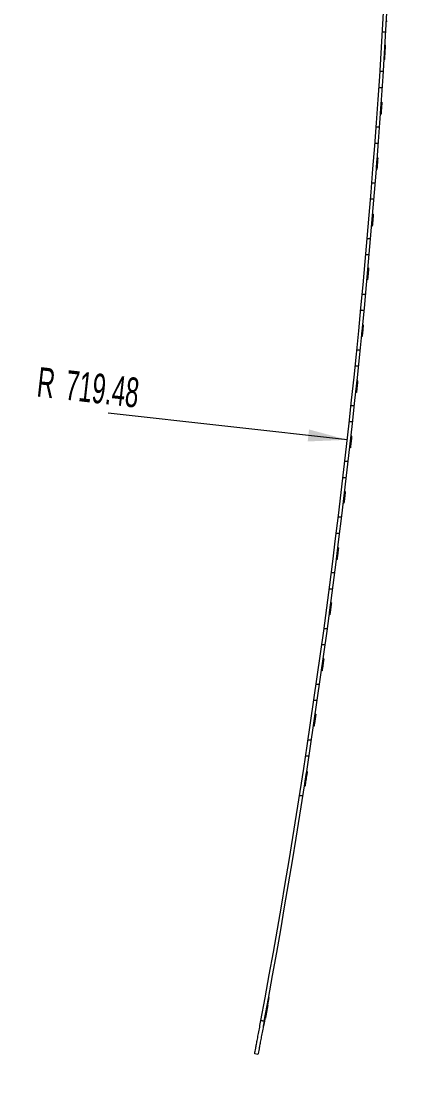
# Model space of a CAD drawing. Header units: millimetres. Extents: x -565 to 210, y 0 to 297.
# Drawn here: x 121.3 to 155.2, y 105.8 to 200.9 of the extents above; entities that cross this region are included whole.
import ezdxf

# ---------------------------------------------------------------- set-up
doc = ezdxf.new("R2010")
doc.units = ezdxf.units.MM
doc.linetypes.add('HIDDEN', pattern=[1.905, 1.27, -0.635])
doc.styles.add('SLDTEXTSTYLE2', font='TXT', dxfattribs={"width": 0.605})
doc.dimstyles.new('SLDDIMSTYLE3', dxfattribs={"dimtxt": 2.568319, "dimasz": 3.5, "dimexe": 0, "dimexo": 0.0625, "dimgap": 0.64208, "dimtad": 2, "dimrnd": 1e-09, "dimzin": 12, "dimdsep": 46, "dimtxsty": 'SLDTEXTSTYLE2', "dimblk1": 'NONE', "dimblk2": 'NONE', "dimsah": 1, "dimcen": 0.09, "dimadec": 0, "dimazin": 0, "dimtfac": 1, "dimtofl": 0, "dimtmove": 0, "dimatfit": 3, "dimldrblk": 'NONE', "dimfxl": 1, "dimtolj": 1, "dimtzin": 12, "dimarcsym": 0})

# ---------------------------------------------------------------- blocks, each defined once
blk = doc.blocks.new('*D23')
at = {"color": 7, "linetype": 'Continuous', "lineweight": 0, "attachment_point": 1, "rotation": 353.61303, "style": 'SLDTEXTSTYLE2'}
for s, insert, char_height in [('R', (122.903, 170.12), 2.646), ('719.48', (125.434, 169.837), 2.6458)]:
    blk.add_mtext(s, dxfattribs=dict(at, insert=insert, char_height=char_height))
blk = doc.blocks.new('_NONE')

msp = doc.modelspace()

# ---------------------------------------------------------------- linework, layer by layer
at = {"color": 7, "linetype": 'Continuous', "lineweight": 15}
for p, q in [((153.958, 200.933), (153.908, 200.933)), ((153.749, 197.542), (153.699, 197.542)), ((153.45, 193.109), (153.4, 193.109)), ((153.458, 193.223), (153.408, 193.223)), ((153.474, 193.445), (153.424, 193.445)), ((153.419, 192.672), (153.369, 192.672)), ((153.446, 193.041), (153.395, 193.041)), ((153.111, 188.493), (153.06, 188.493)), ((153.051, 187.721), (153.001, 187.721)), ((153.079, 188.09), (153.029, 188.09)), ((153.085, 188.157), (153.034, 188.157)), ((153.093, 188.271), (153.043, 188.271)), ((152.64, 182.675), (152.589, 182.675)), ((152.671, 183.044), (152.621, 183.044)), ((152.677, 183.111), (152.626, 183.111)), ((152.686, 183.225), (152.636, 183.225)), ((152.705, 183.447), (152.655, 183.447)), ((152.217, 177.894), (152.167, 177.894)), ((152.251, 178.262), (152.201, 178.262)), ((152.257, 178.33), (152.207, 178.33)), ((152.267, 178.444), (152.217, 178.444)), ((152.287, 178.666), (152.237, 178.666)), ((151.77, 173.195), (151.72, 173.195)), ((151.777, 173.262), (151.727, 173.262)), ((151.788, 173.376), (151.738, 173.376)), ((151.81, 173.598), (151.76, 173.598)), ((151.734, 172.826), (151.684, 172.826)), ((151.283, 168.399), (151.232, 168.399)), ((151.306, 168.621), (151.256, 168.621)), ((151.224, 167.849), (151.174, 167.849)), ((151.263, 168.218), (151.213, 168.218)), ((151.271, 168.285), (151.22, 168.285)), ((150.77, 163.67), (150.719, 163.67)), ((150.683, 162.898), (150.633, 162.898)), ((150.724, 163.267), (150.674, 163.267)), ((150.732, 163.335), (150.682, 163.335)), ((150.745, 163.448), (150.694, 163.448)), ((150.108, 157.956), (150.057, 157.956)), ((150.152, 158.325), (150.101, 158.325)), ((150.16, 158.392), (150.109, 158.392)), ((150.173, 158.506), (150.123, 158.506)), ((150.2, 158.728), (150.149, 158.728)), ((149.535, 153.305), (149.484, 153.305)), ((149.543, 153.373), (149.493, 153.373)), ((149.558, 153.487), (149.507, 153.487)), ((149.586, 153.709), (149.535, 153.709)), ((149.488, 152.937), (149.437, 152.937)), ((148.895, 148.383), (148.844, 148.383)), ((148.904, 148.45), (148.853, 148.45)), ((148.919, 148.564), (148.868, 148.564)), ((148.948, 148.786), (148.898, 148.786)), ((148.845, 148.014), (148.795, 148.014)), ((148.267, 143.792), (148.216, 143.792)), ((148.158, 143.02), (148.107, 143.02)), ((148.21, 143.389), (148.159, 143.389)), ((148.219, 143.456), (148.169, 143.456)), ((148.235, 143.57), (148.185, 143.57)), ((147.557, 138.854), (147.507, 138.854)), ((147.443, 138.082), (147.393, 138.082)), ((147.498, 138.451), (147.447, 138.451)), ((147.508, 138.518), (147.457, 138.518)), ((147.525, 138.632), (147.474, 138.632)), ((146.63, 132.737), (146.716, 133.291)), ((146.727, 133.362), (146.677, 133.362)), ((146.628, 132.72), (146.577, 132.72)), ((143.432, 113.88), (143.382, 113.88)), ((143.438, 113.913), (143.388, 113.913)), ((142.695, 111.816), (142.99, 111.76)), ((142.951, 111.279), (142.9, 111.279)), ((142.957, 111.312), (142.906, 111.312)), ((142.434, 108.812), (142.139, 108.868))]:
    msp.add_line(p, q, dxfattribs=at)
at = {"color": 7, "linetype": 'HIDDEN', "lineweight": 0}
for p, q in [((153.85, 199.985), (153.549, 199.985)), ((153.83, 198.826), (153.78, 198.826)), ((153.769, 197.867), (153.719, 197.867)), ((153.809, 198.5), (153.759, 198.5)), ((153.329, 196.485), (153.63, 196.485)), ((153.53, 195.017), (153.23, 195.017)), ((153.451, 193.12), (153.401, 193.12)), ((153.457, 193.198), (153.406, 193.198)), ((153.456, 193.186), (153.406, 193.186)), ((153.456, 193.184), (153.406, 193.184)), ((153.457, 193.199), (153.407, 193.199)), ((153.459, 193.226), (153.408, 193.226)), ((153.466, 193.335), (153.416, 193.335)), ((153.468, 193.364), (153.418, 193.364)), ((153.47, 193.39), (153.42, 193.39)), ((153.471, 193.405), (153.421, 193.405)), ((153.472, 193.423), (153.422, 193.423)), ((153.475, 193.454), (153.424, 193.454)), ((153.475, 193.456), (153.425, 193.456)), ((153.477, 193.486), (153.427, 193.486)), ((153.484, 193.594), (153.434, 193.594)), ((153.485, 193.608), (153.435, 193.608)), ((153.493, 193.713), (153.442, 193.713)), ((153.494, 193.726), (153.443, 193.726)), ((153.42, 192.686), (153.37, 192.686)), ((153.428, 192.791), (153.378, 192.791)), ((153.429, 192.804), (153.379, 192.804)), ((153.441, 192.97), (153.39, 192.97)), ((153.441, 192.977), (153.391, 192.977)), ((153.443, 193.002), (153.393, 193.002)), ((152.986, 191.517), (153.287, 191.517)), ((153.177, 190.049), (152.876, 190.049)), ((153.098, 188.327), (153.048, 188.327)), ((153.099, 188.339), (153.049, 188.339)), ((153.102, 188.383), (153.052, 188.383)), ((153.104, 188.412), (153.054, 188.412)), ((153.109, 188.472), (153.059, 188.472)), ((153.11, 188.482), (153.06, 188.482)), ((153.111, 188.505), (153.061, 188.505)), ((153.111, 188.503), (153.061, 188.503)), ((153.111, 188.495), (153.061, 188.495)), ((153.114, 188.535), (153.064, 188.535)), ((153.122, 188.643), (153.072, 188.643)), ((153.123, 188.656), (153.073, 188.656)), ((153.131, 188.762), (153.081, 188.762)), ((153.132, 188.775), (153.082, 188.775)), ((153.052, 187.734), (153.002, 187.734)), ((153.06, 187.84), (153.01, 187.84)), ((153.061, 187.858), (153.011, 187.858)), ((153.061, 187.853), (153.011, 187.853)), ((153.074, 188.026), (153.024, 188.026)), ((153.074, 188.019), (153.024, 188.019)), ((153.075, 188.031), (153.025, 188.031)), ((153.075, 188.028), (153.025, 188.028)), ((153.089, 188.208), (153.038, 188.208)), ((153.091, 188.234), (153.04, 188.234)), ((153.09, 188.233), (153.04, 188.233)), ((153.092, 188.247), (153.041, 188.247)), ((153.091, 188.246), (153.041, 188.246)), ((153.094, 188.274), (153.044, 188.274)), ((152.608, 186.549), (152.909, 186.549)), ((152.788, 185.081), (152.487, 185.081)), ((152.717, 183.597), (152.667, 183.597)), ((152.719, 183.61), (152.668, 183.61)), ((152.727, 183.715), (152.677, 183.715)), ((152.728, 183.729), (152.678, 183.729)), ((152.641, 182.688), (152.591, 182.688)), ((152.648, 182.78), (152.598, 182.78)), ((152.65, 182.794), (152.6, 182.794)), ((152.651, 182.807), (152.601, 182.807)), ((152.652, 182.82), (152.602, 182.82)), ((152.665, 182.98), (152.615, 182.98)), ((152.665, 182.973), (152.615, 182.973)), ((152.668, 183.004), (152.617, 183.004)), ((152.668, 183.01), (152.618, 183.01)), ((152.673, 183.072), (152.623, 183.072)), ((152.678, 183.123), (152.627, 183.123)), ((152.683, 183.188), (152.633, 183.188)), ((152.683, 183.187), (152.633, 183.187)), ((152.684, 183.201), (152.634, 183.201)), ((152.684, 183.2), (152.634, 183.2)), ((152.686, 183.228), (152.636, 183.228)), ((152.698, 183.366), (152.648, 183.366)), ((152.7, 183.393), (152.65, 183.393)), ((152.701, 183.407), (152.651, 183.407)), ((152.702, 183.413), (152.652, 183.413)), ((152.704, 183.432), (152.653, 183.432)), ((152.703, 183.431), (152.653, 183.431)), ((152.703, 183.426), (152.653, 183.426)), ((152.706, 183.457), (152.655, 183.457)), ((152.703, 183.431), (152.698, 183.367)), ((152.195, 181.581), (152.496, 181.581)), ((152.365, 180.113), (152.064, 180.113)), ((152.301, 178.816), (152.251, 178.816)), ((152.302, 178.829), (152.252, 178.829)), ((152.312, 178.934), (152.262, 178.934)), ((152.313, 178.947), (152.263, 178.947)), ((152.218, 177.907), (152.168, 177.907)), ((152.227, 177.998), (152.176, 177.998)), ((152.228, 178.012), (152.178, 178.012)), ((152.23, 178.03), (152.179, 178.03)), ((152.229, 178.025), (152.179, 178.025)), ((152.23, 178.039), (152.18, 178.039)), ((152.244, 178.191), (152.194, 178.191)), ((152.245, 178.203), (152.195, 178.203)), ((152.245, 178.201), (152.195, 178.201)), ((152.245, 178.198), (152.195, 178.198)), ((152.248, 178.229), (152.198, 178.229)), ((152.253, 178.291), (152.203, 178.291)), ((152.262, 178.381), (152.211, 178.381)), ((152.264, 178.407), (152.214, 178.407)), ((152.264, 178.405), (152.214, 178.405)), ((152.265, 178.42), (152.215, 178.42)), ((152.265, 178.419), (152.215, 178.419)), ((152.268, 178.447), (152.217, 178.447)), ((152.272, 178.5), (152.222, 178.5)), ((152.273, 178.512), (152.223, 178.512)), ((152.28, 178.585), (152.23, 178.585)), ((152.284, 178.631), (152.234, 178.631)), ((152.286, 178.644), (152.235, 178.644)), ((152.286, 178.655), (152.236, 178.655)), ((152.286, 178.651), (152.236, 178.651)), ((152.286, 178.649), (152.236, 178.649)), ((152.288, 178.668), (152.237, 178.668)), ((152.288, 178.675), (152.238, 178.675)), ((152.286, 178.649), (152.28, 178.586)), ((151.747, 176.613), (152.049, 176.613)), ((151.907, 175.144), (151.606, 175.144)), ((151.763, 173.116), (151.712, 173.116)), ((151.763, 173.124), (151.713, 173.124)), ((151.764, 173.131), (151.714, 173.131)), ((151.764, 173.129), (151.714, 173.129)), ((151.767, 173.155), (151.716, 173.155)), ((151.766, 173.149), (151.716, 173.149)), ((151.766, 173.148), (151.716, 173.148)), ((151.778, 173.274), (151.728, 173.274)), ((151.783, 173.326), (151.733, 173.326)), ((151.785, 173.339), (151.734, 173.339)), ((151.784, 173.338), (151.734, 173.338)), ((151.785, 173.34), (151.735, 173.34)), ((151.786, 173.352), (151.736, 173.352)), ((151.786, 173.351), (151.736, 173.351)), ((151.789, 173.379), (151.738, 173.379)), ((151.791, 173.402), (151.74, 173.402)), ((151.795, 173.445), (151.745, 173.445)), ((151.795, 173.444), (151.745, 173.444)), ((151.802, 173.517), (151.752, 173.517)), ((151.805, 173.544), (151.754, 173.544)), ((151.806, 173.558), (151.756, 173.558)), ((151.808, 173.577), (151.758, 173.577)), ((151.809, 173.59), (151.759, 173.59)), ((151.811, 173.605), (151.76, 173.605)), ((151.81, 173.603), (151.76, 173.603)), ((151.81, 173.601), (151.76, 173.601)), ((151.811, 173.608), (151.761, 173.608)), ((151.825, 173.748), (151.774, 173.748)), ((151.826, 173.761), (151.776, 173.761)), ((151.836, 173.866), (151.786, 173.866)), ((151.837, 173.88), (151.787, 173.88)), ((151.735, 172.839), (151.685, 172.839)), ((151.746, 172.945), (151.696, 172.945)), ((151.747, 172.958), (151.697, 172.958)), ((151.265, 171.644), (151.566, 171.644)), ((151.415, 170.176), (151.113, 170.176)), ((151.276, 168.336), (151.226, 168.336)), ((151.277, 168.349), (151.227, 168.349)), ((151.279, 168.363), (151.228, 168.363)), ((151.279, 168.362), (151.228, 168.362)), ((151.278, 168.36), (151.228, 168.36)), ((151.28, 168.375), (151.23, 168.375)), ((151.28, 168.374), (151.23, 168.374)), ((151.283, 168.402), (151.233, 168.402)), ((151.285, 168.424), (151.235, 168.424)), ((151.288, 168.455), (151.238, 168.455)), ((151.29, 168.468), (151.239, 168.468)), ((151.29, 168.467), (151.239, 168.467)), ((151.29, 168.466), (151.239, 168.466)), ((151.297, 168.54), (151.247, 168.54)), ((151.304, 168.599), (151.253, 168.599)), ((151.305, 168.61), (151.254, 168.61)), ((151.305, 168.613), (151.255, 168.613)), ((151.307, 168.628), (151.256, 168.628)), ((151.306, 168.626), (151.256, 168.626)), ((151.306, 168.624), (151.256, 168.624)), ((151.306, 168.623), (151.256, 168.623)), ((151.307, 168.631), (151.257, 168.631)), ((151.321, 168.771), (151.271, 168.771)), ((151.323, 168.784), (151.273, 168.784)), ((151.334, 168.889), (151.284, 168.889)), ((151.335, 168.902), (151.285, 168.902)), ((151.226, 167.862), (151.176, 167.862)), ((151.237, 167.967), (151.187, 167.967)), ((151.238, 167.98), (151.188, 167.98)), ((151.239, 167.985), (151.189, 167.985)), ((151.255, 168.138), (151.205, 168.138)), ((151.257, 168.154), (151.206, 168.154)), ((151.256, 168.152), (151.206, 168.152)), ((151.256, 168.147), (151.206, 168.147)), ((151.257, 168.158), (151.207, 168.158)), ((151.257, 168.156), (151.207, 168.156)), ((151.259, 168.172), (151.208, 168.172)), ((151.259, 168.171), (151.208, 168.171)), ((150.748, 166.676), (151.05, 166.676)), ((150.887, 165.208), (150.585, 165.208)), ((150.761, 163.589), (150.71, 163.589)), ((150.764, 163.616), (150.713, 163.616)), ((150.765, 163.63), (150.715, 163.63)), ((150.767, 163.649), (150.717, 163.649)), ((150.769, 163.663), (150.719, 163.663)), ((150.771, 163.68), (150.72, 163.68)), ((150.786, 163.82), (150.736, 163.82)), ((150.788, 163.833), (150.738, 163.833)), ((150.798, 163.925), (150.748, 163.925)), ((150.8, 163.939), (150.749, 163.939)), ((150.801, 163.952), (150.751, 163.952)), ((150.684, 162.911), (150.634, 162.911)), ((150.696, 163.017), (150.646, 163.017)), ((150.698, 163.03), (150.647, 163.03)), ((150.713, 163.162), (150.662, 163.162)), ((150.716, 163.196), (150.666, 163.196)), ((150.717, 163.203), (150.667, 163.203)), ((150.72, 163.227), (150.67, 163.227)), ((150.727, 163.293), (150.677, 163.293)), ((150.733, 163.346), (150.683, 163.346)), ((150.741, 163.411), (150.69, 163.411)), ((150.74, 163.41), (150.69, 163.41)), ((150.742, 163.424), (150.692, 163.424)), ((150.742, 163.423), (150.692, 163.423)), ((150.745, 163.451), (150.695, 163.451)), ((150.196, 161.708), (150.498, 161.708)), ((150.325, 160.24), (150.023, 160.24)), ((150.218, 158.878), (150.167, 158.878)), ((150.219, 158.891), (150.169, 158.891)), ((150.23, 158.983), (150.18, 158.983)), ((150.232, 158.996), (150.181, 158.996)), ((150.233, 159.009), (150.183, 159.009)), ((150.109, 157.969), (150.059, 157.969)), ((150.122, 158.074), (150.071, 158.074)), ((150.123, 158.087), (150.073, 158.087)), ((150.124, 158.092), (150.074, 158.092)), ((150.139, 158.219), (150.089, 158.219)), ((150.143, 158.254), (150.093, 158.254)), ((150.145, 158.265), (150.094, 158.265)), ((150.144, 158.263), (150.094, 158.263)), ((150.144, 158.261), (150.094, 158.261)), ((150.155, 158.351), (150.104, 158.351)), ((150.166, 158.443), (150.115, 158.443)), ((150.169, 158.467), (150.118, 158.467)), ((150.169, 158.469), (150.119, 158.469)), ((150.17, 158.482), (150.12, 158.482)), ((150.17, 158.481), (150.12, 158.481)), ((150.174, 158.509), (150.123, 158.509)), ((150.18, 158.562), (150.13, 158.562)), ((150.181, 158.574), (150.131, 158.574)), ((150.19, 158.647), (150.14, 158.647)), ((150.197, 158.706), (150.147, 158.706)), ((150.198, 158.717), (150.148, 158.717)), ((150.199, 158.721), (150.149, 158.721)), ((150.2, 158.73), (150.15, 158.73)), ((150.201, 158.738), (150.151, 158.738)), ((149.609, 156.74), (149.911, 156.74)), ((149.727, 155.272), (149.425, 155.272)), ((149.525, 153.226), (149.474, 153.226)), ((149.526, 153.234), (149.475, 153.234)), ((149.526, 153.241), (149.476, 153.241)), ((149.526, 153.24), (149.476, 153.24)), ((149.53, 153.266), (149.479, 153.266)), ((149.533, 153.294), (149.483, 153.294)), ((149.534, 153.302), (149.484, 153.302)), ((149.545, 153.384), (149.494, 153.384)), ((149.55, 153.424), (149.499, 153.424)), ((149.551, 153.437), (149.501, 153.437)), ((149.553, 153.45), (149.502, 153.45)), ((149.553, 153.448), (149.502, 153.448)), ((149.554, 153.463), (149.504, 153.463)), ((149.554, 153.462), (149.504, 153.462)), ((149.558, 153.49), (149.507, 153.49)), ((149.561, 153.516), (149.511, 153.516)), ((149.568, 153.566), (149.517, 153.566)), ((149.575, 153.628), (149.525, 153.628)), ((149.576, 153.635), (149.526, 153.635)), ((149.579, 153.654), (149.528, 153.654)), ((149.58, 153.669), (149.53, 153.669)), ((149.583, 153.687), (149.532, 153.687)), ((149.587, 153.718), (149.536, 153.718)), ((149.601, 153.832), (149.551, 153.832)), ((149.604, 153.859), (149.554, 153.859)), ((149.606, 153.872), (149.556, 153.872)), ((149.618, 153.964), (149.567, 153.964)), ((149.619, 153.977), (149.569, 153.977)), ((149.621, 153.99), (149.571, 153.99)), ((149.49, 152.95), (149.439, 152.95)), ((149.503, 153.055), (149.452, 153.055)), ((149.504, 153.061), (149.453, 153.061)), ((149.505, 153.068), (149.454, 153.068)), ((148.987, 151.772), (149.289, 151.772)), ((149.095, 150.304), (148.793, 150.304)), ((148.893, 148.372), (148.843, 148.372)), ((148.894, 148.379), (148.844, 148.379)), ((148.91, 148.501), (148.86, 148.501)), ((148.912, 148.514), (148.862, 148.514)), ((148.914, 148.527), (148.863, 148.527)), ((148.914, 148.525), (148.863, 148.525)), ((148.916, 148.54), (148.865, 148.54)), ((148.915, 148.539), (148.865, 148.539)), ((148.919, 148.567), (148.869, 148.567)), ((148.923, 148.593), (148.872, 148.593)), ((148.926, 148.62), (148.876, 148.62)), ((148.928, 148.632), (148.877, 148.632)), ((148.929, 148.643), (148.879, 148.643)), ((148.937, 148.705), (148.887, 148.705)), ((148.938, 148.712), (148.888, 148.712)), ((148.945, 148.765), (148.895, 148.765)), ((148.947, 148.775), (148.896, 148.775)), ((148.949, 148.788), (148.898, 148.788)), ((148.95, 148.796), (148.899, 148.796)), ((148.965, 148.909), (148.914, 148.909)), ((148.968, 148.936), (148.918, 148.936)), ((148.97, 148.949), (148.919, 148.949)), ((148.982, 149.041), (148.932, 149.041)), ((148.984, 149.054), (148.933, 149.054)), ((148.986, 149.068), (148.935, 149.068)), ((148.847, 148.027), (148.797, 148.027)), ((148.862, 148.139), (148.811, 148.139)), ((148.861, 148.132), (148.811, 148.132)), ((148.863, 148.146), (148.812, 148.146)), ((148.863, 148.151), (148.813, 148.151)), ((148.884, 148.304), (148.834, 148.304)), ((148.886, 148.317), (148.835, 148.317)), ((148.885, 148.312), (148.835, 148.312)), ((148.887, 148.323), (148.836, 148.323)), ((148.886, 148.321), (148.836, 148.321)), ((148.886, 148.319), (148.836, 148.319)), ((148.329, 146.804), (148.632, 146.804)), ((148.428, 145.336), (148.125, 145.336)), ((148.254, 143.705), (148.204, 143.705)), ((148.255, 143.711), (148.205, 143.711)), ((148.259, 143.738), (148.208, 143.738)), ((148.261, 143.752), (148.21, 143.752)), ((148.263, 143.771), (148.213, 143.771)), ((148.265, 143.784), (148.215, 143.784)), ((148.268, 143.802), (148.217, 143.802)), ((148.267, 143.797), (148.217, 143.797)), ((148.28, 143.889), (148.23, 143.889)), ((148.283, 143.911), (148.233, 143.911)), ((148.288, 143.944), (148.237, 143.944)), ((148.287, 143.942), (148.237, 143.942)), ((148.289, 143.955), (148.239, 143.955)), ((148.304, 144.06), (148.254, 144.06)), ((148.306, 144.073), (148.255, 144.073)), ((148.16, 143.033), (148.109, 143.033)), ((148.175, 143.138), (148.124, 143.138)), ((148.176, 143.151), (148.126, 143.151)), ((148.2, 143.318), (148.149, 143.318)), ((148.201, 143.325), (148.15, 143.325)), ((148.204, 143.349), (148.154, 143.349)), ((148.207, 143.367), (148.156, 143.367)), ((148.208, 143.374), (148.157, 143.374)), ((148.207, 143.371), (148.157, 143.371)), ((148.221, 143.468), (148.17, 143.468)), ((148.227, 143.514), (148.177, 143.514)), ((148.23, 143.531), (148.179, 143.531)), ((148.23, 143.533), (148.18, 143.533)), ((148.232, 143.545), (148.181, 143.545)), ((148.232, 143.546), (148.182, 143.546)), ((148.236, 143.573), (148.185, 143.573)), ((148.235, 143.569), (148.185, 143.569)), ((148.238, 143.586), (148.187, 143.586)), ((147.637, 141.836), (147.94, 141.836)), ((147.725, 140.368), (147.422, 140.368)), ((147.558, 138.856), (147.507, 138.856)), ((147.559, 138.864), (147.508, 138.864)), ((147.558, 138.859), (147.508, 138.859)), ((147.572, 138.951), (147.521, 138.951)), ((147.575, 138.973), (147.524, 138.973)), ((147.58, 139.006), (147.529, 139.006)), ((147.579, 139.004), (147.529, 139.004)), ((147.581, 139.017), (147.531, 139.017)), ((147.597, 139.122), (147.546, 139.122)), ((147.599, 139.136), (147.548, 139.136)), ((147.445, 138.095), (147.395, 138.095)), ((147.461, 138.2), (147.41, 138.2)), ((147.463, 138.214), (147.412, 138.214)), ((147.464, 138.219), (147.413, 138.219)), ((147.487, 138.38), (147.437, 138.38)), ((147.489, 138.389), (147.438, 138.389)), ((147.488, 138.387), (147.438, 138.387)), ((147.489, 138.391), (147.439, 138.391)), ((147.495, 138.429), (147.444, 138.429)), ((147.496, 138.436), (147.445, 138.436)), ((147.495, 138.433), (147.445, 138.433)), ((147.515, 138.569), (147.465, 138.569)), ((147.516, 138.576), (147.466, 138.576)), ((147.519, 138.594), (147.468, 138.594)), ((147.519, 138.595), (147.469, 138.595)), ((147.521, 138.607), (147.47, 138.607)), ((147.521, 138.608), (147.471, 138.608)), ((147.525, 138.631), (147.474, 138.631)), ((147.525, 138.635), (147.475, 138.635)), ((147.527, 138.648), (147.476, 138.648)), ((147.533, 138.688), (147.482, 138.688)), ((147.535, 138.7), (147.484, 138.7)), ((147.544, 138.767), (147.494, 138.767)), ((147.545, 138.773), (147.495, 138.773)), ((147.554, 138.833), (147.504, 138.833)), ((147.556, 138.843), (147.505, 138.843)), ((147.556, 138.846), (147.506, 138.846)), ((146.909, 136.868), (147.213, 136.868)), ((146.986, 135.4), (146.683, 135.4)), ((146.727, 133.36), (146.677, 133.36)), ((146.73, 133.378), (146.679, 133.378)), ((146.73, 133.377), (146.679, 133.377)), ((146.806, 133.873), (146.756, 133.873)), ((146.809, 133.889), (146.758, 133.889)), ((146.829, 134.021), (146.779, 134.021)), ((146.832, 134.037), (146.781, 134.037)), ((146.146, 131.9), (146.45, 131.9)), ((143.309, 113.21), (143.258, 113.21)), ((143.378, 113.584), (143.327, 113.584)), ((143.154, 112.37), (143.103, 112.37)), ((143.178, 112.497), (143.127, 112.497)), ((143.207, 112.655), (143.156, 112.655)), ((143.232, 112.794), (143.182, 112.794)), ((142.99, 111.76), (142.695, 111.816)), ((143.012, 111.608), (142.961, 111.608)), ((143.123, 112.201), (143.072, 112.201))]:
    msp.add_line(p, q, dxfattribs=at)
at = {"color": 7, "linetype": 'Continuous', "lineweight": 0}
msp.add_line((150.412, 163.618), (129.055, 166.008), dxfattribs=at)
at = {"color": 7, "linetype": 'Continuous', "lineweight": 15}
for radius, start, end in [(719.48, 349.441394, 0), (719.78, 349.441295, 0), (719.83, 356.327053, 356.429472), (719.83, 355.93966, 356.021633), (719.83, 355.544451, 355.626466), (719.83, 355.141477, 355.223538), (719.83, 354.759416, 354.841525), (719.83, 354.354219, 354.436383), (719.83, 353.955978, 354.038201), (719.83, 353.559575, 353.64186), (719.83, 353.163526, 353.245876), (719.83, 352.760989, 352.84341), (719.83, 352.365832, 352.448327), (719.83, 351.964576, 352.04715), (719.83, 351.567447, 351.650104), (719.83, 349.405757, 349.61366)]:
    msp.add_arc((-564.603, 243.655), radius, start, end, dxfattribs=at)
at = {"color": 7, "linetype": 'HIDDEN', "lineweight": 0}
for points, knots in [([(153.378, 192.791), (153.378, 192.792), (153.378, 192.8), (153.381, 192.841), (153.384, 192.872), (153.389, 192.947), (153.392, 192.992), (153.399, 193.086), (153.402, 193.135), (153.406, 193.184)], [0, 0, 0, 0, 0.25, 0.25, 0.5, 0.5, 0.75, 0.75, 1, 1, 1, 1]), ([(153.406, 193.184), (153.409, 193.236), (153.413, 193.287), (153.42, 193.388), (153.423, 193.438), (153.429, 193.521), (153.431, 193.552), (153.434, 193.597), (153.435, 193.607), (153.435, 193.608)], [0, 0, 0, 0, 0.25, 0.25, 0.5, 0.5, 0.75, 0.75, 1, 1, 1, 1]), ([(153.446, 193.041), (153.446, 193.041), (153.445, 193.029), (153.443, 193.004), (153.441, 192.98), (153.441, 192.97)], [0, 0, 0, 0, 0.027959, 0.601232, 1, 1, 1, 1]), ([(153.04, 188.233), (153.044, 188.284), (153.048, 188.335), (153.056, 188.436), (153.06, 188.486), (153.066, 188.569), (153.069, 188.601), (153.072, 188.646), (153.073, 188.655), (153.073, 188.656)], [0, 0, 0, 0, 0.25, 0.25, 0.5, 0.5, 0.75, 0.75, 1, 1, 1, 1]), ([(153.049, 188.339), (153.048, 188.336), (153.048, 188.334), (153.048, 188.332), (153.048, 188.331), (153.048, 188.33), (153.048, 188.329), (153.048, 188.327), (153.048, 188.327), (153.048, 188.327)], [0, 0, 0, 0, 0.000031245, 0.000031245, 0.000031245, 0.0000623711, 0.0000623711, 0.0000623711, 0.000124331, 0.000124331, 0.000124331, 0.000124331]), ([(153.01, 187.84), (153.01, 187.841), (153.011, 187.849), (153.014, 187.89), (153.016, 187.921), (153.022, 187.996), (153.025, 188.041), (153.033, 188.135), (153.037, 188.184), (153.04, 188.233)], [0, 0, 0, 0, 0.25, 0.25, 0.5, 0.5, 0.75, 0.75, 1, 1, 1, 1]), ([(153.011, 187.858), (153.011, 187.857), (153.011, 187.856), (153.011, 187.855), (153.011, 187.854), (153.011, 187.854), (153.011, 187.854), (153.011, 187.853), (153.011, 187.853), (153.011, 187.853)], [0, 0, 0, 0, 0.00002204799, 0.00002204799, 0.00002204799, 0.00004410007, 0.00004410007, 0.00004410007, 0.00008808701, 0.00008808701, 0.00008808701, 0.00008808701]), ([(153.079, 188.09), (153.079, 188.089), (153.078, 188.078), (153.077, 188.053), (153.075, 188.029), (153.074, 188.019)], [0, 0, 0, 0, 0.028022, 0.601373, 1, 1, 1, 1]), ([(152.633, 183.187), (152.637, 183.238), (152.641, 183.289), (152.65, 183.39), (152.654, 183.44), (152.661, 183.523), (152.664, 183.555), (152.667, 183.6), (152.668, 183.609), (152.668, 183.61)], [0, 0, 0, 0, 0.25, 0.25, 0.5, 0.5, 0.75, 0.75, 1, 1, 1, 1]), ([(152.719, 183.61), (152.718, 183.609), (152.718, 183.602), (152.714, 183.553), (152.712, 183.53), (152.708, 183.481), (152.705, 183.453), (152.703, 183.426)], [0, 0, 0, 0, 0.5, 0.5, 0.75, 0.75, 1, 1, 1, 1]), ([(152.6, 182.794), (152.6, 182.795), (152.6, 182.803), (152.604, 182.844), (152.606, 182.875), (152.613, 182.95), (152.617, 182.995), (152.624, 183.089), (152.629, 183.138), (152.633, 183.187)], [0, 0, 0, 0, 0.25, 0.25, 0.5, 0.5, 0.75, 0.75, 1, 1, 1, 1]), ([(152.671, 183.044), (152.671, 183.043), (152.67, 183.032), (152.668, 183.006), (152.666, 182.983), (152.665, 182.973)], [0, 0, 0, 0, 0.028092, 0.601531, 1, 1, 1, 1]), ([(152.689, 183.257), (152.686, 183.226), (152.681, 183.161), (152.676, 183.103), (152.673, 183.072)], [0, 0, 0, 0, 0.476548, 1, 1, 1, 1]), ([(152.214, 178.405), (152.218, 178.457), (152.223, 178.508), (152.232, 178.609), (152.237, 178.659), (152.244, 178.742), (152.247, 178.774), (152.251, 178.818), (152.252, 178.828), (152.252, 178.829)], [0, 0, 0, 0, 0.25, 0.25, 0.5, 0.5, 0.75, 0.75, 1, 1, 1, 1]), ([(152.302, 178.829), (152.302, 178.828), (152.301, 178.821), (152.297, 178.771), (152.295, 178.749), (152.29, 178.699), (152.288, 178.672), (152.286, 178.644)], [0, 0, 0, 0, 0.5, 0.5, 0.75, 0.75, 1, 1, 1, 1]), ([(152.178, 178.012), (152.178, 178.013), (152.179, 178.021), (152.182, 178.062), (152.185, 178.094), (152.192, 178.169), (152.196, 178.213), (152.205, 178.307), (152.209, 178.356), (152.214, 178.405)], [0, 0, 0, 0, 0.25, 0.25, 0.5, 0.5, 0.75, 0.75, 1, 1, 1, 1]), ([(152.179, 178.03), (152.179, 178.029), (152.179, 178.028), (152.179, 178.028), (152.179, 178.027), (152.179, 178.026), (152.179, 178.026), (152.179, 178.026), (152.179, 178.026), (152.179, 178.025)], [0, 0, 0, 0, 0.000022048, 0.000022048, 0.000022048, 0.0000441001, 0.0000441001, 0.0000441001, 0.0000880875, 0.0000880875, 0.0000880875, 0.0000880875]), ([(152.223, 178.512), (152.223, 178.509), (152.223, 178.506), (152.223, 178.505), (152.223, 178.503), (152.222, 178.502), (152.222, 178.501), (152.222, 178.5), (152.222, 178.5), (152.222, 178.5)], [0, 0, 0, 0, 0.0000312452, 0.0000312452, 0.0000312452, 0.0000623712, 0.0000623712, 0.0000623712, 0.000124333, 0.000124333, 0.000124333, 0.000124333]), ([(152.251, 178.262), (152.251, 178.262), (152.25, 178.251), (152.247, 178.225), (152.245, 178.201), (152.244, 178.191)], [0, 0, 0, 0, 0.028165, 0.601694, 1, 1, 1, 1]), ([(152.27, 178.475), (152.267, 178.444), (152.261, 178.379), (152.256, 178.321), (152.253, 178.291)], [0, 0, 0, 0, 0.476525, 1, 1, 1, 1]), ([(151.696, 172.945), (151.696, 172.946), (151.696, 172.954), (151.7, 172.995), (151.704, 173.026), (151.711, 173.101), (151.715, 173.146), (151.725, 173.24), (151.729, 173.289), (151.734, 173.338)], [0, 0, 0, 0, 0.25, 0.25, 0.5, 0.5, 0.75, 0.75, 1, 1, 1, 1]), ([(151.77, 173.195), (151.77, 173.194), (151.769, 173.183), (151.767, 173.157), (151.764, 173.134), (151.763, 173.124)], [0, 0, 0, 0, 0.028248, 0.601881, 1, 1, 1, 1]), ([(151.795, 173.444), (151.795, 173.444), (151.795, 173.444), (151.795, 173.444), (151.795, 173.444), (151.795, 173.444), (151.795, 173.444), (151.795, 173.444), (151.795, 173.445), (151.795, 173.445)], [0, 0, 0, 0, 0.00000475003, 0.00000475003, 0.00000475003, 0.00000950076, 0.00000950076, 0.00000950076, 0.00001899556, 0.00001899556, 0.00001899556, 0.00001899556]), ([(151.187, 167.967), (151.187, 167.968), (151.188, 167.977), (151.192, 168.018), (151.195, 168.049), (151.203, 168.124), (151.208, 168.168), (151.218, 168.262), (151.223, 168.311), (151.228, 168.36)], [0, 0, 0, 0, 0.25, 0.25, 0.5, 0.5, 0.75, 0.75, 1, 1, 1, 1]), ([(151.228, 168.36), (151.234, 168.412), (151.239, 168.463), (151.25, 168.564), (151.255, 168.614), (151.263, 168.697), (151.267, 168.729), (151.272, 168.773), (151.272, 168.783), (151.273, 168.784)], [0, 0, 0, 0, 0.25, 0.25, 0.5, 0.5, 0.75, 0.75, 1, 1, 1, 1]), ([(151.239, 168.467), (151.239, 168.464), (151.239, 168.461), (151.239, 168.46), (151.238, 168.458), (151.238, 168.457), (151.238, 168.457), (151.238, 168.455), (151.238, 168.455), (151.238, 168.455)], [0, 0, 0, 0, 0.0000312454, 0.0000312454, 0.0000312454, 0.0000623713, 0.0000623713, 0.0000623713, 0.0001243354, 0.0001243354, 0.0001243354, 0.0001243354]), ([(151.29, 168.466), (151.29, 168.466), (151.29, 168.466), (151.29, 168.467), (151.29, 168.467), (151.29, 168.467), (151.29, 168.467), (151.29, 168.467), (151.29, 168.467), (151.29, 168.468)], [0, 0, 0, 0, 0.00000475003, 0.00000475003, 0.00000475003, 0.00000950076, 0.00000950076, 0.00000950076, 0.00001899564, 0.00001899564, 0.00001899564, 0.00001899564]), ([(151.189, 167.985), (151.189, 167.984), (151.188, 167.983), (151.188, 167.983), (151.188, 167.982), (151.188, 167.982), (151.188, 167.981), (151.188, 167.981), (151.188, 167.981), (151.188, 167.98)], [0, 0, 0, 0, 0.00002204801, 0.00002204801, 0.00002204801, 0.00004410014, 0.00004410014, 0.00004410014, 0.00008808809, 0.00008808809, 0.00008808809, 0.00008808809]), ([(151.263, 168.218), (151.263, 168.217), (151.262, 168.206), (151.259, 168.18), (151.257, 168.156), (151.256, 168.147)], [0, 0, 0, 0, 0.028336, 0.602078, 1, 1, 1, 1]), ([(150.69, 163.41), (150.696, 163.461), (150.702, 163.512), (150.713, 163.613), (150.718, 163.663), (150.728, 163.746), (150.731, 163.778), (150.736, 163.823), (150.737, 163.832), (150.738, 163.833)], [0, 0, 0, 0, 0.25, 0.25, 0.5, 0.5, 0.75, 0.75, 1, 1, 1, 1]), ([(150.646, 163.017), (150.646, 163.018), (150.647, 163.026), (150.652, 163.067), (150.655, 163.098), (150.664, 163.173), (150.669, 163.218), (150.679, 163.312), (150.685, 163.361), (150.69, 163.41)], [0, 0, 0, 0, 0.25, 0.25, 0.5, 0.5, 0.75, 0.75, 1, 1, 1, 1]), ([(150.724, 163.267), (150.724, 163.266), (150.723, 163.255), (150.72, 163.23), (150.718, 163.206), (150.716, 163.196)], [0, 0, 0, 0, 0.02843, 0.602288, 1, 1, 1, 1]), ([(150.118, 158.467), (150.124, 158.519), (150.131, 158.57), (150.143, 158.671), (150.148, 158.72), (150.158, 158.804), (150.162, 158.835), (150.167, 158.88), (150.169, 158.89), (150.169, 158.891)], [0, 0, 0, 0, 0.25, 0.25, 0.5, 0.5, 0.75, 0.75, 1, 1, 1, 1]), ([(150.071, 158.074), (150.072, 158.076), (150.073, 158.084), (150.077, 158.125), (150.081, 158.156), (150.09, 158.231), (150.095, 158.276), (150.107, 158.37), (150.113, 158.418), (150.118, 158.467)], [0, 0, 0, 0, 0.25, 0.25, 0.5, 0.5, 0.75, 0.75, 1, 1, 1, 1]), ([(150.074, 158.092), (150.073, 158.091), (150.073, 158.09), (150.073, 158.09), (150.073, 158.089), (150.073, 158.089), (150.073, 158.088), (150.073, 158.088), (150.073, 158.088), (150.073, 158.087)], [0, 0, 0, 0, 0.00002204802, 0.00002204802, 0.00002204802, 0.00004410018, 0.00004410018, 0.00004410018, 0.00008808876, 0.00008808876, 0.00008808876, 0.00008808876]), ([(150.131, 158.574), (150.131, 158.571), (150.13, 158.568), (150.13, 158.567), (150.13, 158.565), (150.13, 158.564), (150.13, 158.564), (150.13, 158.562), (150.13, 158.562), (150.13, 158.562)], [0, 0, 0, 0, 0.0000312456, 0.0000312456, 0.0000312456, 0.0000623715, 0.0000623715, 0.0000623715, 0.0001243381, 0.0001243381, 0.0001243381, 0.0001243381]), ([(150.152, 158.325), (150.152, 158.324), (150.15, 158.313), (150.147, 158.287), (150.144, 158.263), (150.143, 158.254)], [0, 0, 0, 0, 0.028529, 0.602512, 1, 1, 1, 1]), ([(149.452, 153.055), (149.453, 153.056), (149.454, 153.064), (149.459, 153.106), (149.463, 153.137), (149.472, 153.212), (149.478, 153.256), (149.49, 153.35), (149.496, 153.399), (149.502, 153.448)], [0, 0, 0, 0, 0.25, 0.25, 0.5, 0.5, 0.75, 0.75, 1, 1, 1, 1]), ([(149.502, 153.448), (149.509, 153.5), (149.515, 153.551), (149.528, 153.651), (149.534, 153.701), (149.545, 153.784), (149.549, 153.816), (149.554, 153.861), (149.555, 153.871), (149.556, 153.872)], [0, 0, 0, 0, 0.25, 0.25, 0.5, 0.5, 0.75, 0.75, 1, 1, 1, 1]), ([(149.533, 153.294), (149.532, 153.284), (149.53, 153.265), (149.527, 153.244), (149.526, 153.234)], [0, 0, 0, 0, 0.52427, 1, 1, 1, 1]), ([(149.55, 153.424), (149.55, 153.424), (149.548, 153.408), (149.542, 153.363), (149.536, 153.318), (149.533, 153.294)], [0, 0, 0, 0, 0.002137, 0.452073, 1, 1, 1, 1]), ([(149.561, 153.516), (149.561, 153.515), (149.561, 153.512), (149.557, 153.486), (149.557, 153.479)], [0, 0, 0, 0, 0.733778, 1, 1, 1, 1]), ([(148.811, 148.132), (148.811, 148.134), (148.812, 148.142), (148.817, 148.183), (148.822, 148.214), (148.832, 148.289), (148.838, 148.334), (148.85, 148.428), (148.857, 148.477), (148.863, 148.525)], [0, 0, 0, 0, 0.25, 0.25, 0.5, 0.5, 0.75, 0.75, 1, 1, 1, 1]), ([(148.863, 148.525), (148.87, 148.577), (148.877, 148.628), (148.89, 148.729), (148.897, 148.778), (148.908, 148.862), (148.912, 148.894), (148.918, 148.939), (148.919, 148.948), (148.919, 148.949)], [0, 0, 0, 0, 0.25, 0.25, 0.5, 0.5, 0.75, 0.75, 1, 1, 1, 1]), ([(148.877, 148.632), (148.877, 148.629), (148.877, 148.627), (148.876, 148.625), (148.876, 148.624), (148.876, 148.623), (148.876, 148.622), (148.876, 148.62), (148.876, 148.62), (148.876, 148.62)], [0, 0, 0, 0, 0.0000312458, 0.0000312458, 0.0000312458, 0.0000623716, 0.0000623716, 0.0000623716, 0.0001243412, 0.0001243412, 0.0001243412, 0.0001243412]), ([(148.893, 148.372), (148.892, 148.362), (148.889, 148.343), (148.886, 148.322), (148.885, 148.312)], [0, 0, 0, 0, 0.52457, 1, 1, 1, 1]), ([(148.91, 148.501), (148.91, 148.501), (148.908, 148.485), (148.902, 148.44), (148.896, 148.396), (148.893, 148.372)], [0, 0, 0, 0, 0.000802, 0.450623, 1, 1, 1, 1]), ([(148.923, 148.593), (148.922, 148.592), (148.922, 148.59), (148.919, 148.563), (148.918, 148.556)], [0, 0, 0, 0, 0.73346, 1, 1, 1, 1]), ([(148.813, 148.151), (148.813, 148.149), (148.813, 148.148), (148.813, 148.148), (148.813, 148.147), (148.813, 148.147), (148.812, 148.146), (148.812, 148.146), (148.812, 148.146), (148.812, 148.146)], [0, 0, 0, 0, 0.00002204804, 0.00002204804, 0.00002204804, 0.00004410022, 0.00004410022, 0.00004410022, 0.00008808953, 0.00008808953, 0.00008808953, 0.00008808953]), ([(148.179, 143.531), (148.187, 143.583), (148.194, 143.634), (148.208, 143.734), (148.215, 143.784), (148.227, 143.867), (148.231, 143.899), (148.237, 143.944), (148.239, 143.954), (148.239, 143.955)], [0, 0, 0, 0, 0.25, 0.25, 0.5, 0.5, 0.75, 0.75, 1, 1, 1, 1]), ([(148.124, 143.138), (148.124, 143.14), (148.125, 143.148), (148.131, 143.189), (148.136, 143.22), (148.146, 143.295), (148.153, 143.34), (148.166, 143.434), (148.173, 143.483), (148.179, 143.531)], [0, 0, 0, 0, 0.25, 0.25, 0.5, 0.5, 0.75, 0.75, 1, 1, 1, 1]), ([(148.157, 143.374), (148.161, 143.402), (148.165, 143.429), (148.172, 143.481), (148.176, 143.505), (148.181, 143.545), (148.184, 143.561), (148.186, 143.581), (148.187, 143.586), (148.187, 143.586)], [0, 0, 0, 0, 0.25, 0.25, 0.5, 0.5, 0.75, 0.75, 1, 1, 1, 1]), ([(148.21, 143.389), (148.21, 143.388), (148.208, 143.377), (148.205, 143.351), (148.201, 143.327), (148.2, 143.318)], [0, 0, 0, 0, 0.028868, 0.603273, 1, 1, 1, 1]), ([(147.41, 138.2), (147.41, 138.202), (147.412, 138.21), (147.418, 138.251), (147.422, 138.282), (147.434, 138.358), (147.44, 138.402), (147.454, 138.496), (147.461, 138.545), (147.468, 138.594)], [0, 0, 0, 0, 0.25, 0.25, 0.5, 0.5, 0.75, 0.75, 1, 1, 1, 1]), ([(147.445, 138.436), (147.449, 138.464), (147.453, 138.491), (147.461, 138.544), (147.465, 138.568), (147.47, 138.607), (147.473, 138.623), (147.476, 138.644), (147.476, 138.648), (147.476, 138.648)], [0, 0, 0, 0, 0.25, 0.25, 0.5, 0.5, 0.75, 0.75, 1, 1, 1, 1]), ([(147.484, 138.7), (147.484, 138.697), (147.483, 138.695), (147.483, 138.693), (147.483, 138.692), (147.483, 138.691), (147.483, 138.69), (147.482, 138.688), (147.482, 138.688), (147.482, 138.688)], [0, 0, 0, 0, 0.0000312461, 0.0000312461, 0.0000312461, 0.0000623718, 0.0000623718, 0.0000623718, 0.0001243447, 0.0001243447, 0.0001243447, 0.0001243447]), ([(147.498, 138.451), (147.498, 138.45), (147.496, 138.439), (147.492, 138.413), (147.489, 138.389), (147.487, 138.38)], [0, 0, 0, 0, 0.028993, 0.603554, 1, 1, 1, 1]), ([(146.6, 132.868), (146.6, 132.87), (146.602, 132.88), (146.61, 132.932), (146.616, 132.971), (146.631, 133.065), (146.639, 133.12), (146.658, 133.238), (146.667, 133.299), (146.677, 133.36)], [0, 0, 0, 0, 0.25, 0.25, 0.5, 0.5, 0.75, 0.75, 1, 1, 1, 1]), ([(146.677, 133.36), (146.686, 133.424), (146.696, 133.488), (146.716, 133.613), (146.725, 133.676), (146.741, 133.78), (146.748, 133.82), (146.756, 133.876), (146.758, 133.888), (146.758, 133.889)], [0, 0, 0, 0, 0.25, 0.25, 0.5, 0.5, 0.75, 0.75, 1, 1, 1, 1]), ([(143.309, 113.21), (143.304, 113.18), (143.298, 113.151), (143.288, 113.093), (143.282, 113.064), (143.267, 112.98), (143.257, 112.925), (143.239, 112.829), (143.231, 112.786), (143.217, 112.713), (143.212, 112.683), (143.207, 112.655)], [0, 0, 0, 0, 0.125, 0.125, 0.25, 0.25, 0.5, 0.5, 0.75, 0.75, 1, 1, 1, 1]), ([(143.154, 112.37), (143.151, 112.354), (143.148, 112.338), (143.14, 112.297), (143.136, 112.272), (143.125, 112.212), (143.118, 112.177), (143.104, 112.103), (143.097, 112.063), (143.09, 112.024)], [0, 0, 0, 0, 0.25, 0.25, 0.5, 0.5, 0.75, 0.75, 1, 1, 1, 1]), ([(143.207, 112.655), (143.194, 112.585), (143.186, 112.543), (143.175, 112.483), (143.171, 112.463), (143.163, 112.421), (143.159, 112.4), (143.154, 112.37)], [0, 0, 0, 0, 0.5, 0.5, 0.75, 0.75, 1, 1, 1, 1])]:
    msp.add_open_spline(points, degree=3, knots=knots, dxfattribs=at)
at = {"color": 7, "linetype": 'Continuous', "lineweight": 15}
for points, knots in [([(153.45, 193.109), (153.45, 193.099), (153.449, 193.083), (153.446, 193.052), (153.446, 193.041)], [0, 0, 0, 0, 0.643726, 1, 1, 1, 1]), ([(153.458, 193.223), (153.456, 193.195), (153.455, 193.178), (153.453, 193.146), (153.452, 193.133), (153.45, 193.109)], [0, 0, 0, 0, 0.5, 0.5, 1, 1, 1, 1]), ([(153.474, 193.445), (153.471, 193.397), (153.467, 193.35), (153.462, 193.273), (153.46, 193.245), (153.458, 193.223)], [0, 0, 0, 0, 0.5, 0.5, 1, 1, 1, 1]), ([(153.494, 193.726), (153.493, 193.724), (153.492, 193.71), (153.487, 193.637), (153.485, 193.605), (153.48, 193.53), (153.477, 193.487), (153.474, 193.445)], [0, 0, 0, 0, 0.5, 0.5, 0.75, 0.75, 1, 1, 1, 1]), ([(153.446, 193.041), (153.442, 192.988), (153.438, 192.936), (153.431, 192.838), (153.428, 192.794), (153.423, 192.726), (153.422, 192.704), (153.42, 192.677), (153.42, 192.673), (153.419, 192.672)], [0, 0, 0, 0, 0.25, 0.25, 0.5, 0.5, 0.75, 0.75, 1, 1, 1, 1]), ([(153.111, 188.493), (153.107, 188.446), (153.103, 188.398), (153.097, 188.322), (153.095, 188.294), (153.093, 188.271)], [0, 0, 0, 0, 0.5, 0.5, 1, 1, 1, 1]), ([(153.132, 188.775), (153.132, 188.772), (153.131, 188.758), (153.125, 188.686), (153.123, 188.653), (153.117, 188.578), (153.114, 188.536), (153.111, 188.493)], [0, 0, 0, 0, 0.5, 0.5, 0.75, 0.75, 1, 1, 1, 1]), ([(153.079, 188.09), (153.075, 188.036), (153.071, 187.985), (153.064, 187.887), (153.06, 187.843), (153.055, 187.775), (153.053, 187.753), (153.051, 187.726), (153.051, 187.721), (153.051, 187.721)], [0, 0, 0, 0, 0.25, 0.25, 0.5, 0.5, 0.75, 0.75, 1, 1, 1, 1]), ([(153.085, 188.157), (153.084, 188.147), (153.083, 188.132), (153.08, 188.101), (153.079, 188.09)], [0, 0, 0, 0, 0.643609, 1, 1, 1, 1]), ([(153.093, 188.271), (153.091, 188.243), (153.09, 188.227), (153.087, 188.194), (153.086, 188.181), (153.085, 188.157)], [0, 0, 0, 0, 0.5, 0.5, 1, 1, 1, 1]), ([(152.728, 183.729), (152.728, 183.726), (152.727, 183.712), (152.721, 183.64), (152.718, 183.607), (152.712, 183.532), (152.708, 183.49), (152.705, 183.447)], [0, 0, 0, 0, 0.5, 0.5, 0.75, 0.75, 1, 1, 1, 1]), ([(152.671, 183.044), (152.666, 182.991), (152.662, 182.939), (152.654, 182.841), (152.65, 182.797), (152.644, 182.729), (152.642, 182.707), (152.64, 182.68), (152.64, 182.675), (152.64, 182.675)], [0, 0, 0, 0, 0.25, 0.25, 0.5, 0.5, 0.75, 0.75, 1, 1, 1, 1]), ([(152.677, 183.111), (152.676, 183.101), (152.674, 183.086), (152.672, 183.055), (152.671, 183.044)], [0, 0, 0, 0, 0.643479, 1, 1, 1, 1]), ([(152.686, 183.225), (152.684, 183.197), (152.682, 183.181), (152.68, 183.148), (152.679, 183.135), (152.677, 183.111)], [0, 0, 0, 0, 0.5, 0.5, 1, 1, 1, 1]), ([(152.705, 183.447), (152.701, 183.4), (152.697, 183.352), (152.69, 183.276), (152.688, 183.248), (152.686, 183.225)], [0, 0, 0, 0, 0.5, 0.5, 1, 1, 1, 1]), ([(152.313, 178.947), (152.313, 178.945), (152.311, 178.931), (152.305, 178.858), (152.302, 178.826), (152.295, 178.751), (152.291, 178.709), (152.287, 178.666)], [0, 0, 0, 0, 0.5, 0.5, 0.75, 0.75, 1, 1, 1, 1]), ([(152.251, 178.262), (152.246, 178.209), (152.241, 178.157), (152.232, 178.06), (152.228, 178.016), (152.222, 177.948), (152.22, 177.925), (152.217, 177.898), (152.217, 177.894), (152.217, 177.894)], [0, 0, 0, 0, 0.25, 0.25, 0.5, 0.5, 0.75, 0.75, 1, 1, 1, 1]), ([(152.257, 178.33), (152.256, 178.32), (152.255, 178.304), (152.252, 178.273), (152.251, 178.262)], [0, 0, 0, 0, 0.643345, 1, 1, 1, 1]), ([(152.267, 178.444), (152.265, 178.416), (152.263, 178.399), (152.26, 178.367), (152.259, 178.354), (152.257, 178.33)], [0, 0, 0, 0, 0.5, 0.5, 1, 1, 1, 1]), ([(152.287, 178.666), (152.283, 178.618), (152.279, 178.571), (152.272, 178.494), (152.269, 178.467), (152.267, 178.444)], [0, 0, 0, 0, 0.5, 0.5, 1, 1, 1, 1]), ([(151.77, 173.195), (151.765, 173.142), (151.76, 173.09), (151.75, 172.992), (151.746, 172.948), (151.739, 172.88), (151.737, 172.858), (151.735, 172.831), (151.734, 172.826), (151.734, 172.826)], [0, 0, 0, 0, 0.25, 0.25, 0.5, 0.5, 0.75, 0.75, 1, 1, 1, 1]), ([(151.777, 173.262), (151.776, 173.252), (151.775, 173.237), (151.772, 173.206), (151.77, 173.195)], [0, 0, 0, 0, 0.643191, 1, 1, 1, 1]), ([(151.788, 173.376), (151.786, 173.348), (151.784, 173.332), (151.781, 173.299), (151.779, 173.286), (151.777, 173.262)], [0, 0, 0, 0, 0.5, 0.5, 1, 1, 1, 1]), ([(151.81, 173.598), (151.805, 173.551), (151.801, 173.503), (151.793, 173.427), (151.79, 173.399), (151.788, 173.376)], [0, 0, 0, 0, 0.5, 0.5, 1, 1, 1, 1]), ([(151.837, 173.88), (151.837, 173.877), (151.836, 173.863), (151.829, 173.79), (151.826, 173.758), (151.818, 173.683), (151.814, 173.641), (151.81, 173.598)], [0, 0, 0, 0, 0.5, 0.5, 0.75, 0.75, 1, 1, 1, 1]), ([(151.283, 168.399), (151.28, 168.371), (151.278, 168.354), (151.274, 168.322), (151.273, 168.309), (151.271, 168.285)], [0, 0, 0, 0, 0.5, 0.5, 1, 1, 1, 1]), ([(151.306, 168.621), (151.301, 168.573), (151.296, 168.526), (151.288, 168.449), (151.285, 168.422), (151.283, 168.399)], [0, 0, 0, 0, 0.5, 0.5, 1, 1, 1, 1]), ([(151.335, 168.902), (151.335, 168.9), (151.334, 168.886), (151.326, 168.813), (151.323, 168.781), (151.315, 168.706), (151.31, 168.664), (151.306, 168.621)], [0, 0, 0, 0, 0.5, 0.5, 0.75, 0.75, 1, 1, 1, 1]), ([(151.263, 168.218), (151.258, 168.164), (151.252, 168.113), (151.242, 168.015), (151.237, 167.971), (151.23, 167.903), (151.228, 167.88), (151.225, 167.853), (151.225, 167.849), (151.224, 167.849)], [0, 0, 0, 0, 0.25, 0.25, 0.5, 0.5, 0.75, 0.75, 1, 1, 1, 1]), ([(151.271, 168.285), (151.269, 168.275), (151.268, 168.259), (151.265, 168.228), (151.263, 168.218)], [0, 0, 0, 0, 0.643029, 1, 1, 1, 1]), ([(150.77, 163.67), (150.764, 163.623), (150.759, 163.575), (150.75, 163.499), (150.747, 163.471), (150.745, 163.448)], [0, 0, 0, 0, 0.5, 0.5, 1, 1, 1, 1]), ([(150.801, 163.952), (150.801, 163.951), (150.801, 163.947), (150.798, 163.927), (150.796, 163.911), (150.791, 163.862), (150.787, 163.83), (150.779, 163.755), (150.774, 163.713), (150.77, 163.67)], [0, 0, 0, 0, 0.25, 0.25, 0.5, 0.5, 0.75, 0.75, 1, 1, 1, 1]), ([(150.724, 163.267), (150.718, 163.214), (150.713, 163.162), (150.702, 163.064), (150.697, 163.02), (150.689, 162.952), (150.686, 162.93), (150.683, 162.903), (150.683, 162.899), (150.683, 162.898)], [0, 0, 0, 0, 0.25, 0.25, 0.5, 0.5, 0.75, 0.75, 1, 1, 1, 1]), ([(150.732, 163.335), (150.731, 163.324), (150.729, 163.309), (150.726, 163.278), (150.724, 163.267)], [0, 0, 0, 0, 0.642856, 1, 1, 1, 1]), ([(150.745, 163.448), (150.742, 163.421), (150.74, 163.404), (150.736, 163.371), (150.735, 163.358), (150.732, 163.335)], [0, 0, 0, 0, 0.5, 0.5, 1, 1, 1, 1]), ([(150.233, 159.009), (150.233, 159.008), (150.233, 159.005), (150.23, 158.984), (150.228, 158.968), (150.223, 158.92), (150.219, 158.888), (150.21, 158.813), (150.205, 158.771), (150.2, 158.728)], [0, 0, 0, 0, 0.25, 0.25, 0.5, 0.5, 0.75, 0.75, 1, 1, 1, 1]), ([(150.152, 158.325), (150.145, 158.271), (150.139, 158.22), (150.127, 158.122), (150.122, 158.078), (150.114, 158.01), (150.111, 157.987), (150.108, 157.961), (150.108, 157.956), (150.108, 157.956)], [0, 0, 0, 0, 0.25, 0.25, 0.5, 0.5, 0.75, 0.75, 1, 1, 1, 1]), ([(150.16, 158.392), (150.159, 158.382), (150.157, 158.366), (150.153, 158.336), (150.152, 158.325)], [0, 0, 0, 0, 0.642672, 1, 1, 1, 1]), ([(150.173, 158.506), (150.17, 158.478), (150.168, 158.461), (150.164, 158.429), (150.163, 158.416), (150.16, 158.392)], [0, 0, 0, 0, 0.5, 0.5, 1, 1, 1, 1]), ([(150.2, 158.728), (150.194, 158.68), (150.188, 158.633), (150.179, 158.556), (150.176, 158.529), (150.173, 158.506)], [0, 0, 0, 0, 0.5, 0.5, 1, 1, 1, 1]), ([(149.535, 153.305), (149.528, 153.252), (149.521, 153.201), (149.509, 153.103), (149.503, 153.059), (149.495, 152.991), (149.492, 152.968), (149.488, 152.941), (149.488, 152.937), (149.488, 152.937)], [0, 0, 0, 0, 0.25, 0.25, 0.5, 0.5, 0.75, 0.75, 1, 1, 1, 1]), ([(149.543, 153.373), (149.542, 153.363), (149.54, 153.346), (149.536, 153.314), (149.534, 153.297), (149.533, 153.294)], [0, 0, 0, 0, 0.579788, 0.919367, 1, 1, 1, 1]), ([(149.558, 153.487), (149.554, 153.459), (149.552, 153.442), (149.548, 153.41), (149.546, 153.397), (149.543, 153.373)], [0, 0, 0, 0, 0.5, 0.5, 1, 1, 1, 1]), ([(149.586, 153.709), (149.58, 153.661), (149.574, 153.614), (149.564, 153.537), (149.56, 153.51), (149.558, 153.487)], [0, 0, 0, 0, 0.5, 0.5, 1, 1, 1, 1]), ([(149.621, 153.99), (149.621, 153.989), (149.62, 153.986), (149.618, 153.965), (149.616, 153.949), (149.61, 153.901), (149.606, 153.869), (149.596, 153.794), (149.591, 153.751), (149.586, 153.709)], [0, 0, 0, 0, 0.25, 0.25, 0.5, 0.5, 0.75, 0.75, 1, 1, 1, 1]), ([(148.895, 148.383), (148.887, 148.33), (148.881, 148.278), (148.867, 148.18), (148.862, 148.136), (148.852, 148.068), (148.849, 148.046), (148.846, 148.019), (148.845, 148.014), (148.845, 148.014)], [0, 0, 0, 0, 0.25, 0.25, 0.5, 0.5, 0.75, 0.75, 1, 1, 1, 1]), ([(148.904, 148.45), (148.902, 148.44), (148.9, 148.423), (148.896, 148.391), (148.893, 148.375), (148.893, 148.372)], [0, 0, 0, 0, 0.579572, 0.919395, 1, 1, 1, 1]), ([(148.919, 148.564), (148.915, 148.536), (148.913, 148.519), (148.908, 148.487), (148.907, 148.474), (148.904, 148.45)], [0, 0, 0, 0, 0.5, 0.5, 1, 1, 1, 1]), ([(148.948, 148.786), (148.942, 148.739), (148.936, 148.691), (148.925, 148.615), (148.922, 148.587), (148.919, 148.564)], [0, 0, 0, 0, 0.5, 0.5, 1, 1, 1, 1]), ([(148.986, 149.068), (148.985, 149.066), (148.985, 149.063), (148.982, 149.042), (148.98, 149.027), (148.974, 148.978), (148.97, 148.946), (148.96, 148.871), (148.954, 148.829), (148.948, 148.786)], [0, 0, 0, 0, 0.25, 0.25, 0.5, 0.5, 0.75, 0.75, 1, 1, 1, 1]), ([(148.267, 143.792), (148.26, 143.745), (148.253, 143.697), (148.242, 143.621), (148.239, 143.593), (148.235, 143.57)], [0, 0, 0, 0, 0.5, 0.5, 1, 1, 1, 1]), ([(148.306, 144.073), (148.306, 144.072), (148.305, 144.069), (148.302, 144.048), (148.3, 144.032), (148.293, 143.984), (148.289, 143.952), (148.278, 143.877), (148.272, 143.835), (148.267, 143.792)], [0, 0, 0, 0, 0.25, 0.25, 0.5, 0.5, 0.75, 0.75, 1, 1, 1, 1]), ([(148.21, 143.389), (148.202, 143.335), (148.195, 143.284), (148.181, 143.186), (148.175, 143.142), (148.166, 143.074), (148.162, 143.052), (148.159, 143.025), (148.158, 143.02), (148.158, 143.02)], [0, 0, 0, 0, 0.25, 0.25, 0.5, 0.5, 0.75, 0.75, 1, 1, 1, 1]), ([(148.219, 143.456), (148.218, 143.446), (148.216, 143.43), (148.211, 143.4), (148.21, 143.389)], [0, 0, 0, 0, 0.642046, 1, 1, 1, 1]), ([(148.235, 143.57), (148.231, 143.542), (148.229, 143.525), (148.225, 143.493), (148.223, 143.48), (148.219, 143.456)], [0, 0, 0, 0, 0.5, 0.5, 1, 1, 1, 1]), ([(147.557, 138.854), (147.55, 138.807), (147.543, 138.759), (147.532, 138.683), (147.528, 138.655), (147.525, 138.632)], [0, 0, 0, 0, 0.5, 0.5, 1, 1, 1, 1]), ([(147.599, 139.136), (147.599, 139.134), (147.598, 139.131), (147.595, 139.11), (147.593, 139.095), (147.586, 139.046), (147.581, 139.014), (147.57, 138.939), (147.564, 138.897), (147.557, 138.854)], [0, 0, 0, 0, 0.25, 0.25, 0.5, 0.5, 0.75, 0.75, 1, 1, 1, 1]), ([(147.498, 138.451), (147.49, 138.398), (147.482, 138.346), (147.468, 138.249), (147.461, 138.204), (147.451, 138.136), (147.448, 138.114), (147.444, 138.087), (147.443, 138.082), (147.443, 138.082)], [0, 0, 0, 0, 0.25, 0.25, 0.5, 0.5, 0.75, 0.75, 1, 1, 1, 1]), ([(147.508, 138.518), (147.506, 138.508), (147.504, 138.492), (147.499, 138.462), (147.498, 138.451)], [0, 0, 0, 0, 0.641816, 1, 1, 1, 1]), ([(147.525, 138.632), (147.521, 138.604), (147.518, 138.588), (147.513, 138.555), (147.511, 138.542), (147.508, 138.518)], [0, 0, 0, 0, 0.5, 0.5, 1, 1, 1, 1]), ([(146.727, 133.362), (146.715, 133.279), (146.702, 133.199), (146.678, 133.044), (146.667, 132.971), (146.648, 132.848), (146.64, 132.799), (146.63, 132.735), (146.628, 132.721), (146.628, 132.72)], [0, 0, 0, 0, 0.25, 0.25, 0.5, 0.5, 0.75, 0.75, 1, 1, 1, 1]), ([(146.832, 134.037), (146.832, 134.035), (146.83, 134.023), (146.819, 133.956), (146.811, 133.903), (146.791, 133.774), (146.779, 133.696), (146.754, 133.532), (146.741, 133.447), (146.727, 133.362)], [0, 0, 0, 0, 0.25, 0.25, 0.5, 0.5, 0.75, 0.75, 1, 1, 1, 1]), ([(142.139, 108.868), (142.139, 108.868), (142.143, 108.887), (142.157, 108.962), (142.168, 109.019), (142.196, 109.166), (142.213, 109.257), (142.254, 109.47), (142.277, 109.595), (142.329, 109.867), (142.357, 110.015), (142.418, 110.337), (142.45, 110.508), (142.55, 111.04), (142.622, 111.427), (142.695, 111.816)], [0, 0, 0, 0, 0.125, 0.125, 0.25, 0.25, 0.375, 0.375, 0.5, 0.5, 0.625, 0.625, 0.75, 0.75, 1, 1, 1, 1]), ([(142.99, 111.76), (142.953, 111.565), (142.918, 111.374), (142.847, 110.997), (142.812, 110.81), (142.745, 110.453), (142.713, 110.284), (142.652, 109.964), (142.624, 109.812), (142.572, 109.54), (142.549, 109.418), (142.508, 109.203), (142.491, 109.111), (142.449, 108.89), (142.434, 108.812), (142.434, 108.812)], [0, 0, 0, 0, 0.125, 0.125, 0.25, 0.25, 0.375, 0.375, 0.5, 0.5, 0.625, 0.625, 0.75, 0.75, 1, 1, 1, 1])]:
    msp.add_open_spline(points, degree=3, knots=knots, dxfattribs=at)
at = {"color": 7, "linetype": 'Continuous', "lineweight": 0}
msp.add_solid([(150.412, 163.618), (146.993, 164.542), (146.873, 163.472)], dxfattribs=at)

# ---------------------------------------------------------------- dimensions: what is measured, and where the dimension line sits
dim = msp.add_radius_dim(center=(-564.603, 243.655), mpoint=(0, 0), dimstyle='SLDDIMSTYLE3', dxfattribs=at)
dim.commit()
dim.dimension.update_dxf_attribs({"geometry": '*D23', "text_midpoint": (129.055, 166.008), "dimtype": 164})

doc.saveas('drawing.dxf')
